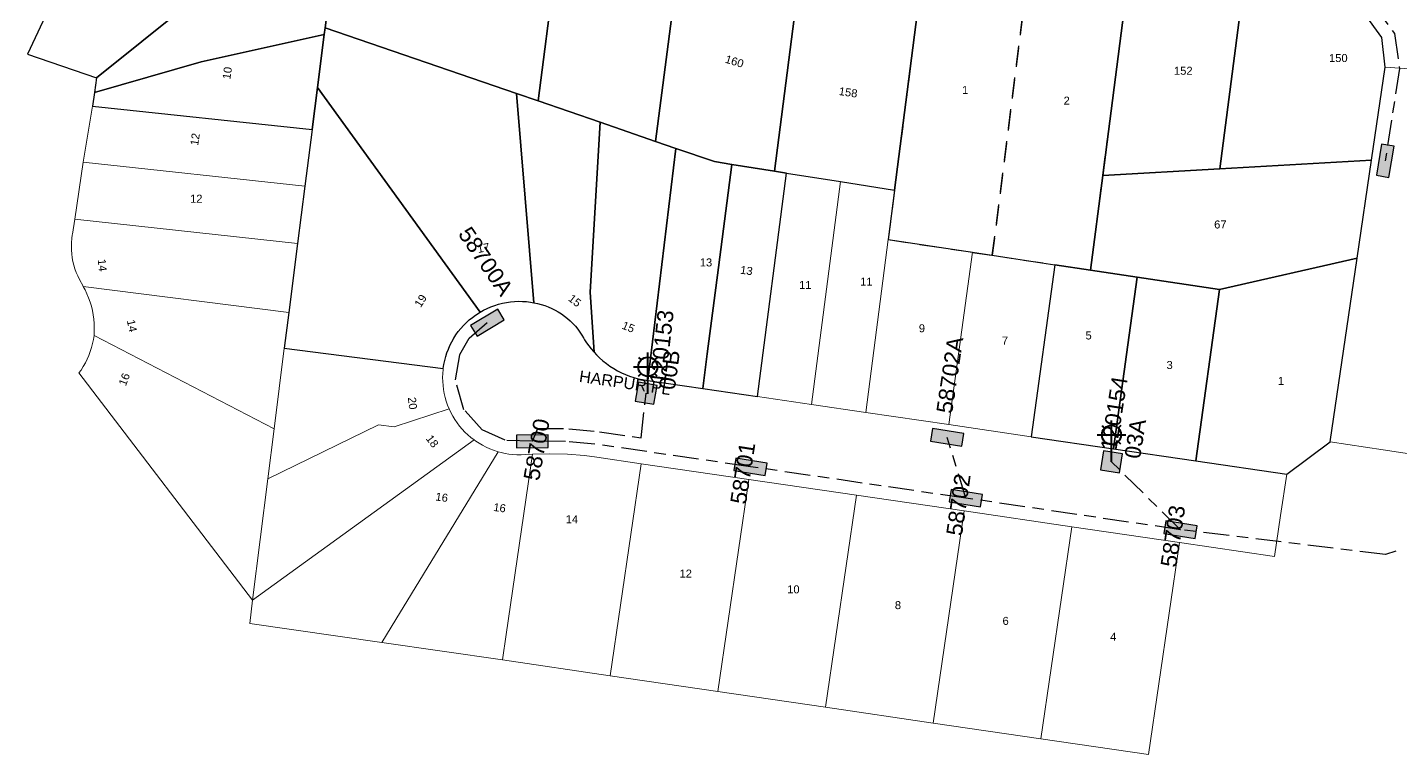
# Model space of a CAD drawing. Header units: metres. Extents: x 305620 to 306163, y 6240209 to 6240554.
# Drawn here: x 305643.2 to 305857.7, y 6240240 to 6240353.7 of the extents above; entities that cross this region are included whole.
import ezdxf
from ezdxf.enums import TextEntityAlignment as Align

# ---------------------------------------------------------------- set-up
doc = ezdxf.new("R2010")
doc.units = ezdxf.units.M
doc.linetypes.add('Cable Exist UG', pattern=[8.2, 4, -1.2, 1.8, -1.2])
doc.linetypes.add('Dash', pattern=[5, 3, -2])
doc.layers.get('0').update_dxf_attribs({"color": 6})
for name, color, linetype in [('_User Miscellaneous1', 7, 'Continuous'), ('Equip_SP_SL_EXT', 7, 'Continuous'), ('Mains_LV_EXT', 7, 'Continuous'), ('SupportsUG_SP_LV_EXT', 7, 'Continuous'), ('SupportsUG_SP_LV_SL_EXT', 7, 'Continuous')]:
    doc.layers.add(name, color=color, linetype=linetype)
doc.layers.add('Cadastre Land Parcels_SP_EXT', color=9, linetype='Continuous', lineweight=5)
doc.layers.add('Cadastre Roads_SP_EXT', color=9, linetype='Continuous', lineweight=5)
doc.styles.add('COLUMN_LABEL', font='arial.ttf')
doc.styles.add('iecARIAL', font='arial.ttf', dxfattribs={"height": 2})
doc.styles.add('POLE_LABEL', font='arial.ttf')
doc.styles.get("Standard").update_dxf_attribs({"font": 'arial.ttf'})

# ---------------------------------------------------------------- blocks, each defined once
blk = doc.blocks.new('COLUMN_EXT')
blk.add_hatch(color=256).paths.add_polyline_path([(-1.49, 1.48), (-1.49, -1.49), (1.48, -1.49), (1.48, 1.48)])
blk.add_lwpolyline([(-1.49, -1.49), (1.48, -1.49), (1.48, 1.48), (-1.49, 1.48)], close=True)
for tag, height, style, flags, p in [('ASSET_NUM', 2.5, 'COLUMN_LABEL', 8, (2, 2)), ('STRUCTURE_PLANT_NUMBER', 0.2, 'POLE_LABEL', 9, (1.81, 0.03)), ('STREET_CODE', 0.2, 'COLUMN_LABEL', 9, (1.81, -0.2))]:
    blk.add_attdef(tag, text='', height=height, dxfattribs=dict(style=style, flags=flags)).set_placement(p, align=Align.MIDDLE_LEFT)
at = {"flags": 9}
for tag, p in [('COLUMN_TYPE', (1.81, -0.4)), ('OWNED_BY', (1.81, -0.6)), ('STATE', (1.81, -0.8)), ('USAGE', (1.81, -1)), ('STREETNAME', (1.81, -1.6)), ('SUBURB', (1.81, -1.8)), ('LEGEND', (1.81, -1.2)), ('LOCATION', (1.81, -1.4)), ('NOTES', (1.81, -2))]:
    blk.add_attdef(tag, text='', height=0.2, dxfattribs=at).set_placement(p, align=Align.MIDDLE_LEFT)
at = {"flags": 1}
blk.add_attdef('Z', (1.81, -2.35), '', height=0.2, dxfattribs=at)
blk = doc.blocks.new('PILLAR_EXT')
blk.add_hatch(color=256).paths.add_polyline_path([(-2.475, 0.99), (-2.475, -0.99), (2.475, -0.99), (2.475, 0.99)])
blk.add_lwpolyline([(-2.475, -0.99), (2.475, -0.99), (2.475, 0.99), (-2.475, 0.99)], close=True)
at = {"style": 'iecARIAL', "flags": 8}
blk.add_attdef('ASSET_NUM', (1.5, 3.5), '', height=2.5, dxfattribs=at)
for tag, p, flags in [('OWNED_BY', (0, -0.2), 9), ('STATE', (0, -0.4), 9), ('SUPPORT_TYPE', (0, -0.6), 9), ('STREETNAME', (0, -1.8), 9), ('SUBURB', (0, -2), 1), ('USAGE', (0, -0.8), 9), ('LEGEND', (0, -1), 9), ('LOCATION', (0, -1.2), 9), ('NOTES', (0, -1.4), 9), ('PARENT', (0, -1.6), 9)]:
    blk.add_attdef(tag, p, '', height=0.2, dxfattribs=dict(flags=flags))
blk = doc.blocks.new('SL_LANTERN_EXT')
at = {"lineweight": 40}
for p, q in [((0, 1.97), (0, 6.47)), ((-1.46, 5.68), (-1.06, 5.28)), ((1.46, 5.68), (1.06, 5.28)), ((-2.25, 4.22), (2.25, 4.22)), ((-1.46, 2.76), (-1.06, 3.16)), ((0, 0), (0, 2.72)), ((1.46, 2.76), (1.06, 3.16))]:
    blk.add_line(p, q, dxfattribs=at)
blk.add_circle((0, 4.22), 1.5, dxfattribs=at)
at = {"style": 'iecARIAL', "flags": 8}
blk.add_attdef('ASSET_NUM', (1.5, 1.5), '', height=2.5, dxfattribs=at)
for tag, p, height, flags in [('OPERATING_VOLTAGE', (0.98, -1.65), 0.2, 9), ('ORIENTATION', (0.98, -1.85), 0.2, 9), ('OWNED_BY', (0.98, -2.05), 0.2, 9), ('STATE', (0.98, -2.25), 0.2, 9), ('CONSTRUCTED_VOLTAGE', (0.98, -0.65), 0.2, 9), ('CONTROL_TYPE', (0.98, -0.85), 0.2, 9), ('LANTERN_PURPOSE', (0.98, -1.05), 0.2, 9), ('LANTERN_TYPE', (0.98, -1.25), 0.2, 9), ('NO_PHASES', (0.98, -1.45), 0.2, 9), ('LNUMBER', (2.18, -3.25), 2.5, 8), ('USAGE', (0.98, -2.45), 0.2, 9), ('CEXIST', (0.98, -2.65), 0.2, 9), ('CNEW', (0.98, -2.85), 0.2, 9), ('CNUMBER', (0.98, -3.05), 0.2, 9), ('CREMOVE', (0.98, -3.25), 0.2, 9), ('CREPLACE', (0.98, -3.45), 0.2, 9), ('LKINGHEIGHT', (0.98, -3.65), 0.2, 9), ('LBRACKET', (0.98, -3.85), 0.2, 9), ('LBRACKETVOCAB', (0.98, -4.05), 0.2, 9), ('LCATEGORY', (0.98, -4.25), 0.2, 9), ('LCHARGE1', (0.98, -4.45), 0.2, 9), ('LCHARGE1PERCENT', (0.98, -4.65), 0.2, 9), ('LCHARGE2', (0.98, -4.85), 0.2, 9), ('LCHARGE2PERCENT', (0.98, -5.05), 0.2, 9), ('LCHARGE3', (0.98, -5.25), 0.2, 9), ('LCHARGE3PERCENT', (0.98, -5.45), 0.2, 9), ('LEXIST', (0.98, -5.65), 0.2, 9), ('LLAMP', (0.98, -5.85), 0.2, 9), ('LLAMPVOCAB', (0.98, -6.05), 0.2, 9), ('LMAST', (0.98, -6.25), 0.2, 9), ('LMASTVOCAB', (0.98, -6.45), 0.2, 9), ('LNEW', (0.98, -6.65), 0.2, 9), ('LANTNUMBER', (0.98, -6.85), 0.2, 9), ('LOUTREACH', (0.98, -7.25), 0.2, 9), ('LOUTREACHVOCAB', (0.98, -7.45), 0.2, 9), ('LRATECODE', (0.98, -7.65), 0.2, 9), ('LREMOVE', (0.98, -7.85), 0.2, 9), ('LREPLACE', (0.98, -8.05), 0.2, 9), ('LTYPE', (0.98, -8.25), 0.2, 9), ('LTYPEVOCAB', (0.98, -8.45), 0.2, 9), ('LEGEND', (0.98, -8.65), 0.2, 9), ('STREETNAME', (0.98, -9.25), 0.2, 9), ('SUBURB', (0.98, -9.45), 0.2, 1), ('LOCATION', (0.98, -8.85), 0.2, 9), ('NOTES', (0.98, -9.05), 0.2, 9)]:
    blk.add_attdef(tag, p, '', height=height, dxfattribs=dict(flags=flags))

msp = doc.modelspace()

# ---------------------------------------------------------------- linework, layer by layer
at = {"layer": '_User Miscellaneous1', "linetype": 'Continuous'}
for points in [[(305723.898, 6240383.21497), (305694.77897, 6240393.272), (305691.23701, 6240365.80797), (305689.66504, 6240353.62099), (305719.54399, 6240343.36901), (305722.93296, 6240342.207), (305728.04698, 6240381.85898), (305723.898, 6240383.21497)], [(305746.41504, 6240375.55698), (305728.04698, 6240381.85898), (305722.93296, 6240342.207), (305732.61104, 6240338.88498), (305741.30102, 6240335.87496), (305746.41504, 6240375.55698)], [(305682.55497, 6240368.78602), (305667.75502, 6240373.86497), (305657.23098, 6240377.476), (305656.40401, 6240377.75999), (305643.15403, 6240349.522), (305653.94298, 6240345.81998), (305682.55497, 6240368.78602)], [(305764.97302, 6240370.91899), (305755.63502, 6240372.39697), (305746.41504, 6240375.55698), (305741.30102, 6240335.87496), (305744.44902, 6240334.79598), (305750.50396, 6240332.71999), (305753.19704, 6240332.29396), (305759.86501, 6240331.23697), (305764.97302, 6240370.91899)], [(305783.74803, 6240367.94703), (305764.97302, 6240370.91899), (305759.86501, 6240331.23697), (305761.74004, 6240330.94203), (305770.17899, 6240329.60503), (305778.62297, 6240328.26802), (305783.74803, 6240367.94703)], [(305689.53696, 6240352.59801), (305689.66504, 6240353.62099), (305691.23701, 6240365.80797), (305682.55497, 6240368.78602), (305653.94298, 6240345.81998), (305653.60696, 6240343.519), (305670.28301, 6240348.30001), (305681.08697, 6240350.70901), (305689.53696, 6240352.59801)], [(305815.35898, 6240362.94198), (305783.74801, 6240367.94797), (305778.62299, 6240328.268), (305777.625, 6240320.534), (305790.83301, 6240318.54897), (305803.68999, 6240316.61602), (305809.263, 6240315.77802), (305811.17199, 6240330.54697), (305815.35898, 6240362.94198)], [(305833.14398, 6240360.12598), (305815.359, 6240362.94202), (305811.17204, 6240330.547), (305829.45901, 6240331.59799), (305833.14398, 6240360.12598)], [(305847.71498, 6240357.81899), (305833.14398, 6240360.12598), (305829.45901, 6240331.59799), (305853.16298, 6240332.96096), (305855.29701, 6240347.50201), (305854.76701, 6240352.15201), (305851.99496, 6240355.92399), (305847.71498, 6240357.81899)], [(305719.54399, 6240343.36901), (305689.66504, 6240353.62099), (305689.53696, 6240352.59801), (305688.47397, 6240344.33096), (305713.88399, 6240309.20099), (305714.43104, 6240309.50697), (305714.99504, 6240309.78504), (305715.57203, 6240310.03396), (305716.16103, 6240310.25197), (305716.76196, 6240310.438), (305717.37004, 6240310.59399), (305717.98704, 6240310.71704), (305718.60899, 6240310.80599), (305719.23403, 6240310.86296), (305719.86296, 6240310.88902), (305720.49101, 6240310.88098), (305721.11799, 6240310.84), (305721.74197, 6240310.76597), (305722.28999, 6240310.67402), (305719.54399, 6240343.36901)], [(305687.62703, 6240337.76201), (305688.47397, 6240344.33096), (305689.53696, 6240352.59801), (305681.08697, 6240350.70901), (305670.28301, 6240348.30001), (305653.60696, 6240343.519), (305653.29603, 6240341.38701), (305687.62703, 6240337.76201)], [(305713.88399, 6240309.20099), (305688.47397, 6240344.33096), (305687.62703, 6240337.76201), (305686.47403, 6240328.86603), (305685.32403, 6240319.944), (305683.97898, 6240309.16804), (305683.27798, 6240303.57199), (305708.12197, 6240300.402), (305708.21701, 6240301.022), (305708.34598, 6240301.63803), (305708.50401, 6240302.24497), (305708.69498, 6240302.84201), (305708.91696, 6240303.43101), (305709.17003, 6240304.00597), (305709.45296, 6240304.56697), (305709.76398, 6240305.11304), (305710.10397, 6240305.641), (305710.471, 6240306.15104), (305710.86302, 6240306.64102), (305711.28101, 6240307.11104), (305711.724, 6240307.55703), (305712.18898, 6240307.97899), (305712.67498, 6240308.37702), (305713.18104, 6240308.74802), (305713.706, 6240309.09304), (305713.88399, 6240309.20099)], [(305719.54399, 6240343.36901), (305722.28999, 6240310.67402), (305722.86203, 6240310.55504), (305723.42604, 6240310.40796), (305723.982, 6240310.22997), (305724.52896, 6240310.02398), (305725.06302, 6240309.78902), (305725.584, 6240309.52702), (305726.09103, 6240309.23702), (305726.58304, 6240308.923), (305727.05598, 6240308.58204), (305727.51098, 6240308.21599), (305727.94796, 6240307.82803), (305728.36197, 6240307.41799), (305728.75497, 6240306.98596), (305729.12499, 6240306.53396), (305729.47002, 6240306.06403), (305729.79102, 6240305.57599), (305730.016, 6240305.19598), (305730.19399, 6240304.89203), (305730.50996, 6240304.40196), (305730.85198, 6240303.92903), (305731.21803, 6240303.47403), (305731.60696, 6240303.03996), (305731.68204, 6240302.96497), (305731.04896, 6240312.30499), (305732.61104, 6240338.88498), (305722.93296, 6240342.207), (305719.54399, 6240343.36901)], [(305731.04896, 6240312.30499), (305731.68204, 6240302.96497), (305732.06196, 6240302.54601), (305732.55097, 6240302.057), (305733.06604, 6240301.59396), (305733.60301, 6240301.15804), (305734.16401, 6240300.75303), (305734.74401, 6240300.377), (305735.34299, 6240300.031), (305735.95999, 6240299.71901), (305736.59201, 6240299.43696), (305737.23702, 6240299.19096), (305737.89598, 6240298.97799), (305738.56501, 6240298.79902), (305739.23996, 6240298.65601), (305740.10597, 6240298.49702), (305744.44902, 6240334.79598), (305741.30102, 6240335.87496), (305732.61104, 6240338.88498), (305731.04896, 6240312.30499)], [(305753.19704, 6240332.29396), (305750.50396, 6240332.71999), (305744.44902, 6240334.79598), (305740.10597, 6240298.49702), (305748.66699, 6240297.24296), (305749.35104, 6240302.70103), (305751.09702, 6240316.16001), (305753.19704, 6240332.29396)], [(305759.86501, 6240331.23697), (305753.19704, 6240332.29396), (305751.09702, 6240316.16001), (305749.35104, 6240302.70103), (305748.66699, 6240297.24296), (305757.22598, 6240295.98899), (305761.74004, 6240330.94203), (305759.86501, 6240331.23697)], [(305850.91103, 6240317.622), (305853.16298, 6240332.96096), (305829.45901, 6240331.59799), (305811.17204, 6240330.547), (305809.26299, 6240315.77797), (305816.54699, 6240314.683), (305829.40998, 6240312.75001), (305850.91103, 6240317.622)], [(305799.96996, 6240289.72903), (305812.83499, 6240287.84498), (305816.54699, 6240314.683), (305809.26299, 6240315.77797), (305803.69, 6240316.61598), (305799.96996, 6240289.72903)], [(305846.70198, 6240288.94799), (305850.91103, 6240317.622), (305829.40998, 6240312.75001), (305825.69904, 6240285.96103), (305839.89401, 6240283.88097), (305846.70198, 6240288.94799)], [(305829.40998, 6240312.75001), (305816.54699, 6240314.683), (305812.83499, 6240287.84498), (305825.69904, 6240285.96103), (305829.40998, 6240312.75001)]]:
    msp.add_lwpolyline(points, close=True, dxfattribs=at)
at = {"layer": '_User Miscellaneous1', "linetype": 'Dash'}
for points in [[(305799.88784, 6240365.39121), (305783.74352, 6240367.94701), (305778.61712, 6240328.2692), (305777.61819, 6240320.53372), (305790.83228, 6240318.54621), (305793.90605, 6240318.08447), (305799.88784, 6240365.39121)], [(305815.35879, 6240362.94196), (305799.88784, 6240365.39121), (305793.90605, 6240318.08447), (305803.68972, 6240316.61345), (305809.28377, 6240315.77286), (305811.17213, 6240330.54678), (305815.35879, 6240362.94196)]]:
    msp.add_lwpolyline(points, close=True, dxfattribs=at)
at = {"layer": 'Cadastre Land Parcels_SP_EXT', "linetype": 'Continuous'}
for points in [[(305651.86301, 6240332.65798), (305686.47403, 6240328.86603), (305687.62703, 6240337.76201), (305653.29603, 6240341.38701), (305651.86301, 6240332.65798)], [(305650.56496, 6240323.75096), (305685.32403, 6240319.944), (305686.47403, 6240328.86603), (305651.86301, 6240332.65798), (305650.56496, 6240323.75096)], [(305770.17899, 6240329.60503), (305761.74004, 6240330.94203), (305757.22598, 6240295.98899), (305765.67703, 6240294.75101), (305770.17899, 6240329.60503)], [(305765.67703, 6240294.75101), (305774.12799, 6240293.514), (305777.62499, 6240320.53397), (305778.62297, 6240328.26802), (305770.17899, 6240329.60503), (305765.67703, 6240294.75101)], [(305685.32403, 6240319.944), (305650.56496, 6240323.75096), (305650.171, 6240321.40299), (305650.15298, 6240321.29098), (305650.07401, 6240320.69703), (305650.02896, 6240320.09999), (305650.01297, 6240319.50198), (305650.03002, 6240318.903), (305650.07701, 6240318.30499), (305650.15501, 6240317.71298), (305650.26499, 6240317.12504), (305650.40499, 6240316.54204), (305650.576, 6240315.96903), (305650.77599, 6240315.40397), (305651.00601, 6240314.85198), (305651.26403, 6240314.312), (305651.83598, 6240313.25996), (305651.86999, 6240313.18699), (305683.97898, 6240309.16804), (305685.32403, 6240319.944)], [(305790.83301, 6240318.54896), (305777.62499, 6240320.53397), (305774.12799, 6240293.514), (305787.10599, 6240291.61299), (305790.83301, 6240318.54896)], [(305787.10599, 6240291.61299), (305799.96996, 6240289.72903), (305803.69, 6240316.61598), (305790.83301, 6240318.54896), (305787.10599, 6240291.61299)], [(305683.97898, 6240309.16804), (305651.86999, 6240313.18699), (305652.15398, 6240312.66901), (305652.45104, 6240312.05501), (305652.71498, 6240311.426), (305652.94597, 6240310.78302), (305653.14198, 6240310.12998), (305653.30504, 6240309.46598), (305653.43198, 6240308.79598), (305653.52402, 6240308.11997), (305653.58002, 6240307.43698), (305653.60104, 6240306.757), (305653.58603, 6240306.07401), (305653.55096, 6240305.56398), (305681.69903, 6240290.97002), (305683.27798, 6240303.57199), (305683.97898, 6240309.16804)], [(305681.69903, 6240290.97002), (305653.55096, 6240305.56398), (305653.456, 6240304.92304), (305653.32704, 6240304.28801), (305653.16503, 6240303.66103), (305652.97097, 6240303.04402), (305652.74501, 6240302.437), (305652.48602, 6240301.84297), (305652.19797, 6240301.26403), (305651.879, 6240300.70003), (305651.53203, 6240300.15396), (305651.20599, 6240299.69701), (305678.33197, 6240264.18103), (305680.71501, 6240283.14401), (305681.69903, 6240290.97002)], [(305708.12197, 6240300.402), (305683.27798, 6240303.57199), (305681.69903, 6240290.97002), (305680.71501, 6240283.14401), (305697.99304, 6240291.57898), (305700.46097, 6240291.26496), (305709.02102, 6240294.106), (305708.791, 6240294.67301), (305708.58598, 6240295.26696), (305708.41196, 6240295.87203), (305708.27098, 6240296.48303), (305708.16004, 6240297.10304), (305708.08301, 6240297.72596), (305708.03796, 6240298.354), (305708.02604, 6240298.98302), (305708.04697, 6240299.61098), (305708.102, 6240300.23602), (305708.12197, 6240300.402)], [(305712.92497, 6240289.21997), (305712.42801, 6240289.60598), (305711.94898, 6240290.01797), (305711.49504, 6240290.45698), (305711.063, 6240290.91596), (305710.65597, 6240291.39799), (305710.27499, 6240291.90201), (305709.92104, 6240292.42203), (305709.59403, 6240292.96298), (305709.296, 6240293.52), (305709.02702, 6240294.09001), (305709.02102, 6240294.106), (305700.46097, 6240291.26496), (305697.99304, 6240291.57898), (305680.71501, 6240283.14401), (305678.33197, 6240264.18103), (305712.92497, 6240289.21997)], [(305700.70503, 6240261.13797), (305716.695, 6240287.38398), (305716.54696, 6240287.42302), (305715.95504, 6240287.61797), (305715.37302, 6240287.84198), (305714.80301, 6240288.097), (305714.24801, 6240288.38099), (305713.70998, 6240288.69404), (305713.18502, 6240289.03403), (305712.92497, 6240289.21997), (305678.33197, 6240264.18103), (305677.87396, 6240260.53501), (305698.54097, 6240257.587), (305700.70503, 6240261.13797)], [(305719.63798, 6240286.91396), (305719.01099, 6240286.95097), (305718.38604, 6240287.02102), (305717.76701, 6240287.12304), (305717.15301, 6240287.25801), (305716.695, 6240287.38398), (305700.70503, 6240261.13797), (305698.54097, 6240257.587), (305717.36403, 6240254.82996), (305717.948, 6240258.78797), (305722.08303, 6240287.00998), (305720.89504, 6240286.93896), (305720.267, 6240286.90998), (305719.63798, 6240286.91396)], [(305734.18698, 6240252.36504), (305739.04898, 6240285.51097), (305732.12697, 6240286.52503), (305730.21104, 6240286.76901), (305727.50797, 6240286.99196), (305724.79501, 6240287.07101), (305722.08303, 6240287.00998), (305717.948, 6240258.78797), (305717.36403, 6240254.82996), (305734.18698, 6240252.36504)], [(305755.87202, 6240283.04799), (305739.04898, 6240285.51097), (305734.18698, 6240252.36504), (305751.01002, 6240249.90197), (305755.87202, 6240283.04799)], [(305772.69497, 6240280.58201), (305755.87202, 6240283.04799), (305751.01002, 6240249.90197), (305767.83296, 6240247.43802), (305772.69497, 6240280.58201)], [(305789.51703, 6240278.12), (305772.69497, 6240280.58201), (305767.83296, 6240247.43802), (305784.65503, 6240244.97398), (305789.51703, 6240278.12)], [(305806.33901, 6240275.65597), (305789.51703, 6240278.12), (305784.65503, 6240244.97398), (305801.47797, 6240242.51003), (305806.33901, 6240275.65597)], [(305823.16204, 6240273.19202), (305806.33901, 6240275.65597), (305801.47797, 6240242.51003), (305818.30004, 6240240.04697), (305823.16204, 6240273.19202)]]:
    msp.add_lwpolyline(points, close=True, dxfattribs=at)
at = {"layer": 'Cadastre Roads_SP_EXT', "linetype": 'Continuous'}
for points in [[(305875.34997, 6240346.05801), (305863.61899, 6240346.90301), (305855.29697, 6240347.50199), (305853.16297, 6240332.96103), (305850.911, 6240317.62197), (305846.70199, 6240288.94803), (305854.98304, 6240287.68403), (305866.576, 6240285.91297), (305871.24499, 6240317.96504), (305871.67804, 6240320.67002), (305875.34997, 6240346.05801)], [(305722.28997, 6240310.67399), (305721.74203, 6240310.766), (305721.11798, 6240310.84), (305720.49101, 6240310.88097), (305719.86298, 6240310.88901), (305719.23398, 6240310.86296), (305718.60904, 6240310.806), (305717.98701, 6240310.71699), (305717.37002, 6240310.59398), (305716.76203, 6240310.43803), (305716.16102, 6240310.25197), (305715.57202, 6240310.03403), (305714.99503, 6240309.78501), (305714.43103, 6240309.50703), (305713.88397, 6240309.20096), (305713.70604, 6240309.09296), (305713.18097, 6240308.74804), (305712.67498, 6240308.37698), (305712.18903, 6240307.97898), (305711.72401, 6240307.55697), (305711.28098, 6240307.11103), (305710.86303, 6240306.64097), (305710.47104, 6240306.15097), (305710.10404, 6240305.641), (305709.76398, 6240305.11302), (305709.45297, 6240304.56703), (305709.17003, 6240304.00602), (305708.91704, 6240303.43097), (305708.69504, 6240302.84197), (305708.50403, 6240302.24503), (305708.34596, 6240301.63801), (305708.21704, 6240301.02199), (305708.12202, 6240300.402), (305708.10198, 6240300.23598), (305708.04696, 6240299.61104), (305708.02603, 6240298.98301), (305708.03804, 6240298.35401), (305708.08299, 6240297.72598), (305708.15999, 6240297.10298), (305708.27099, 6240296.48299), (305708.41202, 6240295.872), (305708.58598, 6240295.26702), (305708.79103, 6240294.67298), (305709.02097, 6240294.10597), (305709.02698, 6240294.08999), (305709.29596, 6240293.51998), (305709.59399, 6240292.96303), (305709.92099, 6240292.42198), (305710.275, 6240291.90204), (305710.65604, 6240291.39799), (305711.06296, 6240290.91602), (305711.49504, 6240290.457), (305711.94902, 6240290.01804), (305712.42799, 6240289.606), (305712.92497, 6240289.22002), (305713.18503, 6240289.03396), (305713.71001, 6240288.69398), (305714.24797, 6240288.38102), (305714.80297, 6240288.09703), (305715.37298, 6240287.84201), (305715.95501, 6240287.61797), (305716.54701, 6240287.42299), (305716.69501, 6240287.38396), (305717.15296, 6240287.25804), (305717.76704, 6240287.12302), (305718.38597, 6240287.02103), (305719.011, 6240286.951), (305719.63797, 6240286.914), (305720.26698, 6240286.91003), (305720.89501, 6240286.93899), (305722.08298, 6240287.00999), (305724.79503, 6240287.07101), (305727.50796, 6240286.99197), (305730.211, 6240286.769), (305732.12697, 6240286.52501), (305739.04899, 6240285.511), (305755.87203, 6240283.04797), (305772.69498, 6240280.58204), (305789.51696, 6240278.11998), (305806.33903, 6240275.65599), (305823.16198, 6240273.19199), (305838.01103, 6240271.01799), (305838.94698, 6240277.41001), (305839.89398, 6240283.88202), (305825.699, 6240285.961), (305812.83498, 6240287.84501), (305799.96998, 6240289.72901), (305787.10604, 6240291.61301), (305774.12801, 6240293.51397), (305765.67697, 6240294.75096), (305757.22602, 6240295.98901), (305748.66699, 6240297.24304), (305740.10601, 6240298.49698), (305739.24, 6240298.65602), (305738.56499, 6240298.79898), (305737.89598, 6240298.97798), (305737.23704, 6240299.19097), (305736.59197, 6240299.43699), (305735.95997, 6240299.71904), (305735.34297, 6240300.03102), (305734.744, 6240300.37701), (305734.164, 6240300.75301), (305733.603, 6240301.15798), (305733.06601, 6240301.59404), (305732.55101, 6240302.05702), (305732.06197, 6240302.54597), (305731.68199, 6240302.96498), (305731.60702, 6240303.04004), (305731.21804, 6240303.47398), (305730.85201, 6240303.92902), (305730.51, 6240304.40198), (305730.19404, 6240304.89199), (305730.01602, 6240305.19603), (305729.79102, 6240305.57601), (305729.47002, 6240306.06398), (305729.12501, 6240306.53404), (305728.75501, 6240306.98598), (305728.36196, 6240307.41798), (305727.94799, 6240307.82798), (305727.51096, 6240308.216), (305727.05601, 6240308.58202), (305726.58296, 6240308.92297), (305726.091, 6240309.23699), (305725.58404, 6240309.52698), (305725.06304, 6240309.78899), (305724.52896, 6240310.02397), (305723.982, 6240310.22998), (305723.42603, 6240310.40801), (305722.86202, 6240310.55504), (305722.28997, 6240310.67399)]]:
    msp.add_lwpolyline(points, close=True, dxfattribs=at)
at = {"layer": 'Mains_LV_EXT', "linetype": 'Cable Exist UG'}
for points in [[(305846.641, 6240360.01401), (305847.84869, 6240358.40683), (305853.30442, 6240357.40359), (305856.73173, 6240352.75633), (305857.51918, 6240347.28875), (305855.29681, 6240332.86198)], [(305722.036, 6240289.00902), (305717.77603, 6240289.16701), (305714.19399, 6240290.78903), (305711.34701, 6240293.94999), (305710.03496, 6240298.593), (305710.72998, 6240302.58103), (305712.186, 6240305.10603), (305714.97902, 6240307.55403)], [(305722.036, 6240289.00902), (305722.88, 6240291.02902), (305727.74197, 6240290.98297), (305732.51002, 6240290.50901), (305739.03398, 6240289.55398), (305739.817, 6240296.51703)], [(305756.13498, 6240285.03), (305731.77997, 6240288.58602), (305727.19502, 6240289.00202), (305722.036, 6240289.00902)], [(305789.78101, 6240280.12498), (305786.84802, 6240289.62897)], [(305789.78101, 6240280.12498), (305756.13498, 6240285.03)], [(305823.31801, 6240275.19202), (305812.51499, 6240285.79501)], [(305823.31801, 6240275.19202), (305789.78101, 6240280.12498)], [(305856.9426, 6240271.85772), (305855.31349, 6240271.32995), (305823.31801, 6240275.19194)]]:
    msp.add_lwpolyline(points, dxfattribs=at)

# ---------------------------------------------------------------- block references
at = {"layer": 'Equip_SP_SL_EXT'}
ref = msp.add_blockref('SL_LANTERN_EXT', (305740.07501, 6240296.44101), dxfattribs=at)
ref.add_attrib('ASSET_NUM', '120153', dxfattribs={"layer": '0', "height": 2.5, "rotation": 83.4537091, "style": 'iecARIAL'}).set_placement((305741.57501, 6240297.94101), align=Align.MIDDLE_LEFT)
ref = msp.add_blockref('SL_LANTERN_EXT', (305812.515, 6240285.79498), dxfattribs=at)
ref.add_attrib('ASSET_NUM', '120154', dxfattribs={"layer": '0', "height": 2.5, "rotation": 81.0898254, "style": 'iecARIAL'}).set_placement((305814.015, 6240287.29498), align=Align.BOTTOM_LEFT)
at = {"layer": 'SupportsUG_SP_LV_EXT', "rotation": 260.4905135655222}
msp.add_blockref('PILLAR_EXT', (305855.29677, 6240332.86193), dxfattribs=at)
at = {"layer": 'SupportsUG_SP_LV_EXT'}
ref = msp.add_blockref('PILLAR_EXT', (305715.01, 6240307.55402), dxfattribs=dict(at, rotation=211.0596757231514))
ref.add_attrib('ASSET_NUM', '58700A', dxfattribs={"layer": '0', "height": 2.5, "rotation": 304.2998898, "style": 'iecARIAL'}).set_placement((305716.51, 6240311.05402), align=Align.BOTTOM_RIGHT)
ref = msp.add_blockref('PILLAR_EXT', (305786.84798, 6240289.62903), dxfattribs=dict(at, rotation=170.8022786628974))
ref.add_attrib('ASSET_NUM', '58702A', dxfattribs={"layer": '0', "height": 2.5, "rotation": 81.526101, "style": 'iecARIAL'}).set_placement((305788.34798, 6240293.12903), align=Align.BOTTOM_LEFT)
ref = msp.add_blockref('PILLAR_EXT', (305722.036, 6240289.00898), dxfattribs=dict(at, rotation=0.1849744221454869))
ref.add_attrib('ASSET_NUM', '58700', dxfattribs={"layer": '0', "height": 2.5, "rotation": 80.0211956, "style": 'iecARIAL'}).set_placement((305723.536, 6240292.50898), align=Align.MIDDLE_RIGHT)
ref = msp.add_blockref('PILLAR_EXT', (305756.13498, 6240285.02997), dxfattribs=dict(at, rotation=350.8911351621466))
ref.add_attrib('ASSET_NUM', '58701', dxfattribs={"layer": '0', "height": 2.5, "rotation": 81.1699577, "style": 'iecARIAL'}).set_placement((305757.63498, 6240288.52997), align=Align.BOTTOM_RIGHT)
ref = msp.add_blockref('PILLAR_EXT', (305789.78099, 6240280.12498), dxfattribs=dict(at, rotation=350.8911351621466))
ref.add_attrib('ASSET_NUM', '58702', dxfattribs={"layer": '0', "height": 2.5, "rotation": 81.8091149, "style": 'iecARIAL'}).set_placement((305791.28099, 6240283.62498), align=Align.BOTTOM_RIGHT)
ref = msp.add_blockref('PILLAR_EXT', (305823.31801, 6240275.19197), dxfattribs=dict(at, rotation=350.8911351621466))
ref.add_attrib('ASSET_NUM', '58703', dxfattribs={"layer": '0', "height": 2.5, "rotation": 81.4644762, "style": 'iecARIAL'}).set_placement((305824.81801, 6240278.69197), align=Align.BOTTOM_RIGHT)
at = {"layer": 'SupportsUG_SP_LV_SL_EXT'}
ref = msp.add_blockref('COLUMN_EXT', (305739.81702, 6240296.51703), dxfattribs=dict(at, rotation=170.4738465223325))
ref.add_attrib('ASSET_NUM', '00B', dxfattribs={"layer": '0', "height": 2.5, "rotation": 82.3405287, "style": 'COLUMN_LABEL'}).set_placement((305741.81702, 6240297.26703), align=Align.TOP_LEFT)
ref = msp.add_blockref('COLUMN_EXT', (305812.51497, 6240285.79503), dxfattribs=dict(at, rotation=170.8022786628974))
ref.add_attrib('ASSET_NUM', '03A', dxfattribs={"layer": '0', "height": 2.5, "rotation": 81.0898254, "style": 'COLUMN_LABEL'}).set_placement((305814.51497, 6240286.54503), align=Align.TOP_LEFT)

# ---------------------------------------------------------------- texts
at = {"layer": '_User Miscellaneous1'}
for s, rotation, p in [('160', 343.0446291, (305752.04235, 6240348.22435)), ('10', 81.707497, (305674.84441, 6240345.51512)), ('158', 351.4993871, (305769.85469, 6240343.15298)), ('12', 81.699997, (305669.81502, 6240335.16826)), ('17', 11.277747, (305713.56467, 6240318.42976)), ('14', 275.780457, (305654.13516, 6240317.44357)), ('13', 352.0553858, (305754.44903, 6240315.22371)), ('19', 57.278469, (305704.57691, 6240309.81631)), ('15', 321.6592073, (305727.52298, 6240311.11551)), ('14', 281.771271, (305658.67581, 6240307.88591)), ('15', 337.8950587, (305735.90633, 6240306.66418)), ('16', 69.509041, (305658.51869, 6240297.56216)), ('20', 277.075256, (305702.57678, 6240295.84386)), ('18', 307.090546, (305705.32193, 6240289.42419)), ('16', 352.055643, (305706.83788, 6240279.7795)), ('16', 352.055951, (305715.88097, 6240278.14253))]:
    msp.add_text(s, height=1.25, rotation=rotation, dxfattribs=at).set_placement(p)
for s, p in [('150', (305846.50575, 6240348.29742)), ('152', (305822.28349, 6240346.30326)), ('1', (305789.17171, 6240343.29786)), ('2', (305805.03477, 6240341.63149)), ('12', (305668.55649, 6240326.30478)), ('67', (305828.5607, 6240322.27703)), ('13', (305748.19588, 6240316.34444)), ('11', (305773.24641, 6240313.33441)), ('11', (305763.70553, 6240312.82177)), ('9', (305782.423, 6240306.05248)), ('5', (305808.46104, 6240304.93016)), ('7', (305795.39978, 6240304.12674)), ('3', (305821.12279, 6240300.30977)), ('1', (305838.52323, 6240297.8324)), ('14', (305727.25248, 6240276.20678)), ('12', (305745.02952, 6240267.70653)), ('10', (305761.85251, 6240265.24251)), ('8', (305778.67497, 6240262.77849)), ('6', (305795.49726, 6240260.31499)), ('4', (305812.31973, 6240257.85124))]:
    msp.add_text(s, height=1.25, dxfattribs=at).set_placement(p)
at = {"layer": 'Cadastre Roads_SP_EXT'}
msp.add_text('HARPUR PL', height=1.8, rotation=351.663185, dxfattribs=at).set_placement((305729.26007, 6240298.31274))

doc.saveas('drawing.dxf')
